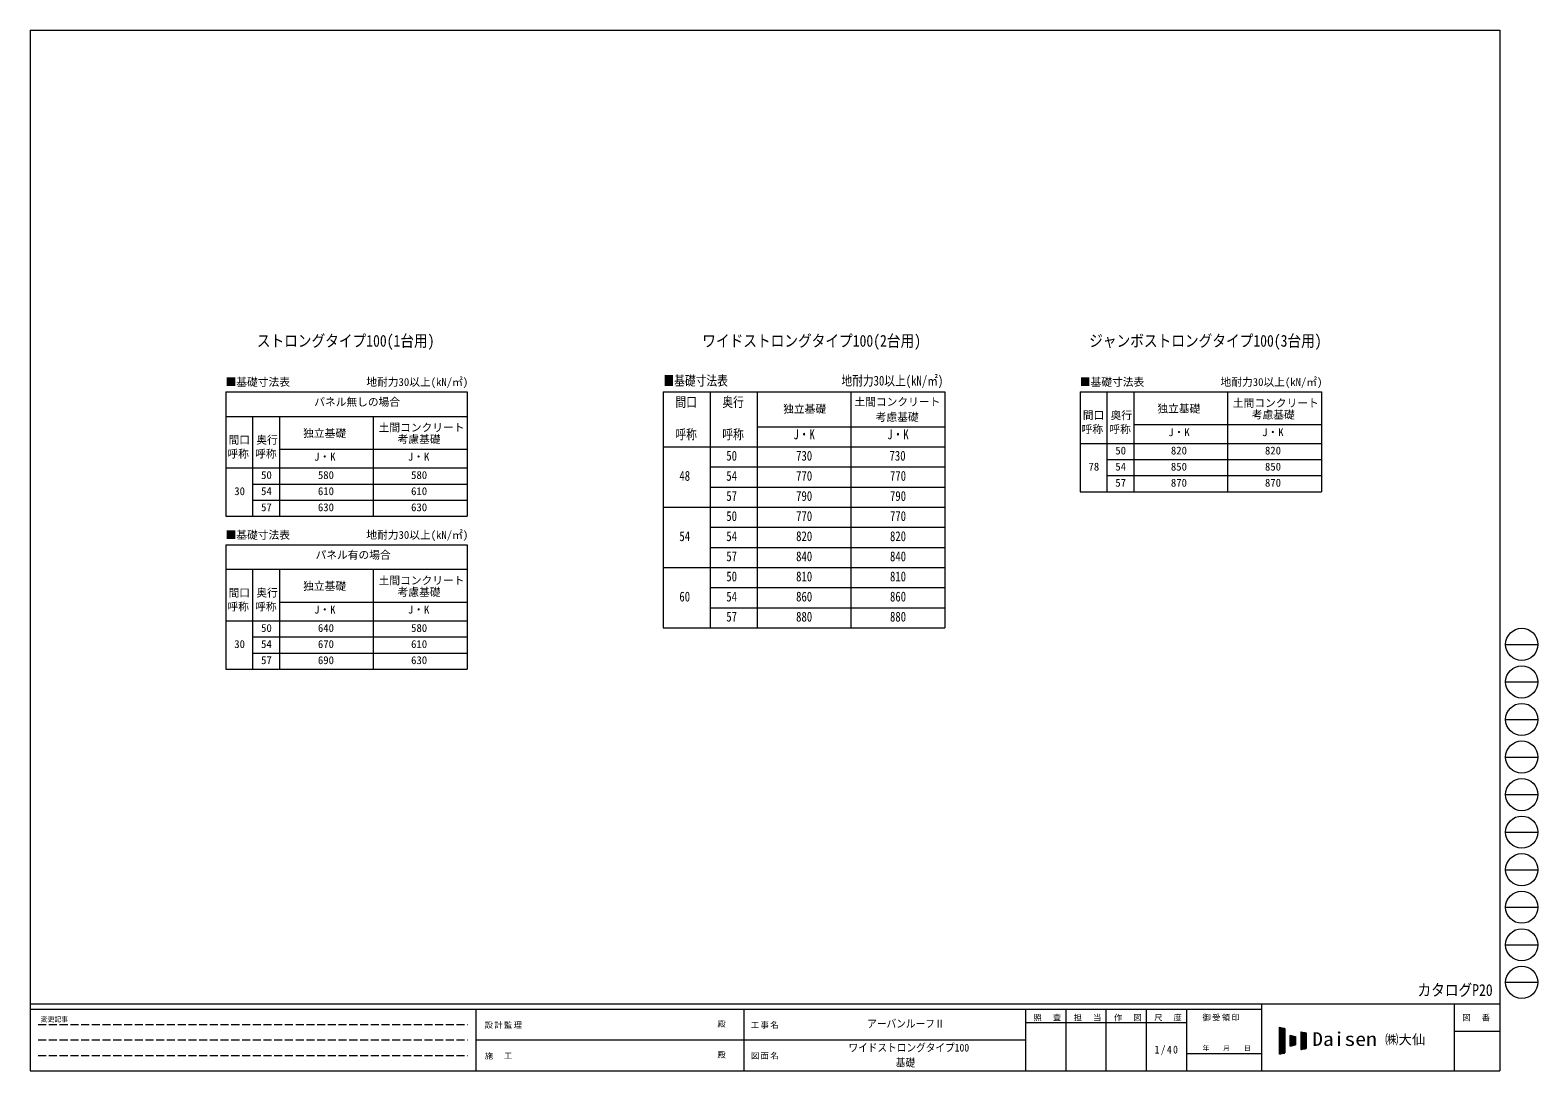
# Model space of a CAD drawing. Units: millimetres on the paper, with parts at other scales. Extents: x -281 to 281, y -194 to 194.
import ezdxf
from ezdxf.enums import TextEntityAlignment as Align

# ---------------------------------------------------------------- set-up
doc = ezdxf.new("R2010")
doc.units = ezdxf.units.MM
doc.linetypes.add('DASHED3', pattern=[4, 3, -1])
doc.layers.add('0-E_DET2', color=7, linetype='Continuous', lineweight=18)
doc.layers.add('F-0_240', color=7, linetype='Continuous', lineweight=9)
doc.styles.add('ＭＳ ゴシック', font='')
doc.styles.get('ＭＳ ゴシック').set_extended_font_data('MS Gothic')

msp = doc.modelspace()

# ---------------------------------------------------------------- linework, layer by layer
at = {"layer": '0-E_DET2'}
for p, q in [((-208.121, 59.127), (-118.121, 59.127)), ((-208.121, 59.127), (-208.121, 12.771)), ((-45.024, 59.127), (-45.024, 38.646)), ((-27.524, 59.127), (-27.524, 38.646)), ((-10.024, 59.127), (-10.024, 38.646)), ((24.976, 59.127), (24.976, 38.646)), ((110.38, 59.148), (110.38, 21.914)), ((110.38, 59.148), (200.38, 59.148)), ((130.38, 59.148), (130.38, 21.914)), ((-208.121, 50.005), (-118.121, 50.005)), ((-188.121, 50.005), (-188.121, 12.771)), ((-10.024, 46.146), (59.976, 46.146)), ((130.38, 46.922), (200.38, 46.922)), ((110.38, 39.914), (200.38, 39.914)), ((-188.121, 37.779), (-118.121, 37.779)), ((-45.024, 38.646), (59.976, 38.646)), ((-27.524, 38.646), (-27.524, -28.854)), ((-10.024, 38.646), (-10.024, -28.854)), ((24.976, 38.646), (24.976, -28.854)), ((24.976, 38.646), (24.976, -28.854)), ((59.976, 38.646), (59.976, -28.854)), ((120.38, 33.914), (200.38, 33.914)), ((-208.121, 30.771), (-118.121, 30.771)), ((-27.524, 31.146), (59.976, 31.146)), ((-198.121, 24.771), (-118.121, 24.771)), ((-27.524, 23.646), (59.976, 23.646)), ((120.38, 27.914), (200.38, 27.914)), ((-198.121, 18.771), (-118.121, 18.771)), ((110.38, 21.914), (200.38, 21.914)), ((-208.121, 12.771), (-118.121, 12.771)), ((-45.024, 16.146), (59.976, 16.146)), ((-27.524, 8.646), (59.976, 8.646)), ((-208.121, 2.116), (-118.121, 2.116)), ((-208.121, 2.116), (-208.121, -44.24)), ((-27.524, 1.146), (59.976, 1.146)), ((-208.121, -7.006), (-118.121, -7.006)), ((-188.121, -7.006), (-188.121, -44.24)), ((-45.024, -6.354), (59.976, -6.354)), ((-27.524, -13.854), (59.976, -13.854)), ((-188.121, -19.231), (-118.121, -19.231)), ((-27.524, -21.354), (59.976, -21.354)), ((-208.121, -26.24), (-118.121, -26.24)), ((-198.121, -32.24), (-118.121, -32.24)), ((-198.121, -38.24), (-118.121, -38.24)), ((-208.121, -44.24), (-118.121, -44.24))]:
    msp.add_line(p, q, dxfattribs=at)
at = {"layer": '0-E_DET2', "lineweight": 9}
for p, q in [((-118.121, 59.127), (-118.121, 12.771)), ((120.38, 59.148), (120.38, 21.914)), ((130.38, 59.148), (130.38, 21.914)), ((165.38, 59.148), (165.38, 21.914)), ((200.38, 59.148), (200.38, 21.914)), ((-198.121, 50.005), (-198.121, 12.771)), ((-188.121, 50.005), (-188.121, 12.771)), ((-153.121, 50.005), (-153.121, 12.771)), ((-118.121, 2.116), (-118.121, -44.24)), ((-198.121, -7.006), (-198.121, -44.24)), ((-188.121, -7.006), (-188.121, -44.24)), ((-153.121, -7.006), (-153.121, -44.24))]:
    msp.add_line(p, q, dxfattribs=at)
at = {"layer": '0-E_DET2'}
for points in [[(-45.024, 59.127), (59.976, 59.127), (59.976, 38.646)], [(-45.024, 38.646), (-45.024, -28.854), (59.976, -28.854)]]:
    msp.add_lwpolyline(points, dxfattribs=at)
at = {"layer": 'F-0_240', "color": 5}
for p, q in [((-281.069, 194), (-281.069, -194)), ((-281.069, 194), (266.931, 194)), ((266.931, 194), (266.931, -194)), ((-281.069, -169), (266.931, -169)), ((-281.069, -171), (178.04, -171)), ((-114.961, -171), (-114.961, -194)), ((-14.961, -171), (-14.961, -194)), ((90.039, -171), (90.039, -194)), ((105.039, -171), (105.039, -194)), ((120.039, -171), (120.039, -194)), ((135.039, -171), (135.039, -194)), ((150.039, -171), (150.039, -194)), ((178.04, -169), (178.04, -194)), ((249.931, -169), (249.931, -194)), ((90.039, -176), (150.039, -176)), ((249.931, -179.25), (266.931, -179.25)), ((-114.961, -182.5), (90.039, -182.5)), ((150.039, -187.5), (178.04, -187.5)), ((-281.069, -194), (266.931, -194))]:
    msp.add_line(p, q, dxfattribs=at)
at = {"layer": 'F-0_240', "color": 4}
for p, q in [((269.069, -35), (281.069, -35)), ((269.069, -49), (281.069, -49)), ((269.069, -63), (281.069, -63)), ((269.069, -77), (281.069, -77)), ((269.069, -91), (281.069, -91)), ((269.069, -105), (281.069, -105)), ((269.069, -119), (281.069, -119)), ((269.069, -133), (281.069, -133)), ((269.069, -147), (281.069, -147)), ((269.069, -161), (281.069, -161))]:
    msp.add_line(p, q, dxfattribs=at)
at = {"layer": 'F-0_240', "color": 4, "linetype": 'DASHED3'}
for p, q in [((-278.069, -176.75), (-117.961, -176.75)), ((-278.069, -182.5), (-117.961, -182.5)), ((-278.069, -188.25), (-117.961, -188.25))]:
    msp.add_line(p, q, dxfattribs=at)
at = {"layer": 'F-0_240'}
for p, q in [((184.705, -177.753), (186.705, -178.17)), ((184.705, -177.753), (184.705, -187.753)), ((184.705, -177.847), (185.157, -177.847)), ((184.705, -177.947), (185.637, -177.947)), ((184.705, -178.047), (186.117, -178.047)), ((184.705, -178.147), (186.597, -178.147)), ((184.705, -178.247), (186.705, -178.247)), ((184.705, -178.347), (186.705, -178.347)), ((184.705, -178.447), (186.705, -178.447)), ((184.705, -178.547), (186.705, -178.547)), ((184.705, -178.647), (186.705, -178.647)), ((184.705, -178.747), (186.705, -178.747)), ((184.705, -178.847), (186.705, -178.847)), ((184.705, -178.947), (186.705, -178.947)), ((184.705, -179.047), (186.705, -179.047)), ((184.705, -179.147), (186.705, -179.147)), ((184.705, -179.247), (186.705, -179.247)), ((184.705, -179.347), (186.705, -179.347)), ((184.705, -179.447), (186.705, -179.447)), ((184.705, -179.547), (186.705, -179.547)), ((184.705, -179.647), (186.705, -179.647)), ((184.705, -179.747), (186.705, -179.747)), ((184.705, -179.847), (186.705, -179.847)), ((184.764, -187.741), (184.764, -177.766)), ((184.864, -187.72), (184.864, -177.787)), ((184.964, -187.699), (184.964, -177.807)), ((185.064, -187.679), (185.064, -177.828)), ((185.164, -187.658), (185.164, -177.849)), ((185.264, -187.637), (185.264, -177.87)), ((185.364, -187.616), (185.364, -177.891)), ((185.464, -187.595), (185.464, -177.912)), ((185.564, -187.574), (185.564, -177.932)), ((185.664, -187.554), (185.664, -177.953)), ((185.764, -187.533), (185.764, -177.974)), ((185.864, -187.512), (185.864, -177.995)), ((185.964, -187.491), (185.964, -178.016)), ((186.064, -187.47), (186.064, -178.037)), ((186.164, -187.449), (186.164, -178.057)), ((186.264, -187.429), (186.264, -178.078)), ((186.364, -187.408), (186.364, -178.099)), ((186.464, -187.387), (186.464, -178.12)), ((186.564, -187.366), (186.564, -178.141)), ((186.664, -187.345), (186.664, -178.162)), ((186.705, -178.17), (186.705, -187.337)), ((192.705, -179.42), (194.705, -179.837)), ((192.705, -179.42), (192.705, -186.087)), ((192.705, -179.447), (192.837, -179.447)), ((192.705, -179.547), (193.317, -179.547)), ((192.705, -179.647), (193.797, -179.647)), ((192.705, -179.747), (194.277, -179.747)), ((192.705, -179.847), (194.705, -179.847)), ((192.764, -186.074), (192.764, -179.432)), ((192.864, -186.054), (192.864, -179.453)), ((192.964, -186.033), (192.964, -179.474)), ((193.064, -186.012), (193.064, -179.495)), ((193.164, -185.991), (193.164, -179.516)), ((193.264, -185.97), (193.264, -179.537)), ((193.364, -185.949), (193.364, -179.557)), ((193.464, -185.929), (193.464, -179.578)), ((193.564, -185.908), (193.564, -179.599)), ((193.664, -185.887), (193.664, -179.62)), ((193.764, -185.866), (193.764, -179.641)), ((193.864, -185.845), (193.864, -179.662)), ((193.964, -185.824), (193.964, -179.682)), ((194.064, -185.804), (194.064, -179.703)), ((194.164, -185.783), (194.164, -179.724)), ((194.264, -185.762), (194.264, -179.745)), ((194.364, -185.741), (194.364, -179.766)), ((194.464, -185.72), (194.464, -179.787)), ((194.564, -185.699), (194.564, -179.807)), ((194.664, -185.679), (194.664, -179.828)), ((194.705, -179.837), (194.705, -185.67)), ((184.705, -179.947), (186.705, -179.947)), ((184.705, -180.047), (186.705, -180.047)), ((184.705, -180.147), (186.705, -180.147)), ((184.705, -180.247), (186.705, -180.247)), ((184.705, -180.347), (186.705, -180.347)), ((184.705, -180.447), (186.705, -180.447)), ((184.705, -180.547), (186.705, -180.547)), ((184.705, -180.647), (186.705, -180.647)), ((184.705, -180.747), (186.705, -180.747)), ((184.705, -180.847), (186.705, -180.847)), ((184.705, -180.947), (186.705, -180.947)), ((184.705, -181.047), (186.705, -181.047)), ((184.705, -181.147), (186.705, -181.147)), ((184.705, -181.247), (186.705, -181.247)), ((184.705, -181.347), (186.705, -181.347)), ((184.705, -181.447), (186.705, -181.447)), ((184.705, -181.547), (186.705, -181.547)), ((184.705, -181.647), (186.705, -181.647)), ((184.705, -181.747), (186.705, -181.747)), ((184.705, -181.847), (186.705, -181.847)), ((184.705, -181.947), (186.705, -181.947)), ((184.705, -182.047), (186.705, -182.047)), ((184.705, -182.147), (186.705, -182.147)), ((184.705, -182.247), (186.705, -182.247)), ((184.705, -182.347), (186.705, -182.347)), ((184.705, -182.447), (186.705, -182.447)), ((184.705, -182.547), (186.705, -182.547)), ((184.705, -182.647), (186.705, -182.647)), ((184.705, -182.747), (186.705, -182.747)), ((184.705, -182.847), (186.705, -182.847)), ((184.705, -182.947), (186.705, -182.947)), ((184.705, -183.047), (186.705, -183.047)), ((184.705, -183.147), (186.705, -183.147)), ((184.705, -183.247), (186.705, -183.247)), ((184.705, -183.347), (186.705, -183.347)), ((184.705, -183.447), (186.705, -183.447)), ((184.705, -183.547), (186.705, -183.547)), ((184.705, -183.647), (186.705, -183.647)), ((184.705, -183.747), (186.705, -183.747)), ((184.705, -183.847), (186.705, -183.847)), ((184.705, -183.947), (186.705, -183.947)), ((184.705, -184.047), (186.705, -184.047)), ((184.705, -184.147), (186.705, -184.147)), ((184.705, -184.247), (186.705, -184.247)), ((184.705, -184.347), (186.705, -184.347)), ((184.705, -184.447), (186.705, -184.447)), ((184.705, -184.547), (186.705, -184.547)), ((184.705, -184.647), (186.705, -184.647)), ((184.705, -184.747), (186.705, -184.747)), ((184.705, -184.847), (186.705, -184.847)), ((184.705, -184.947), (186.705, -184.947)), ((184.705, -185.047), (186.705, -185.047)), ((184.705, -185.147), (186.705, -185.147)), ((184.705, -185.247), (186.705, -185.247)), ((184.705, -185.347), (186.705, -185.347)), ((184.705, -185.447), (186.705, -185.447)), ((188.705, -180.753), (190.705, -181.17)), ((188.705, -180.753), (188.705, -184.753)), ((188.705, -180.847), (189.157, -180.847)), ((188.705, -180.947), (189.637, -180.947)), ((188.705, -181.047), (190.117, -181.047)), ((188.705, -181.147), (190.597, -181.147)), ((188.705, -181.247), (190.705, -181.247)), ((188.705, -181.347), (190.705, -181.347)), ((188.705, -181.447), (190.705, -181.447)), ((188.705, -181.547), (190.705, -181.547)), ((188.705, -181.647), (190.705, -181.647)), ((188.705, -181.747), (190.705, -181.747)), ((188.705, -181.847), (190.705, -181.847)), ((188.705, -181.947), (190.705, -181.947)), ((188.705, -182.047), (190.705, -182.047)), ((188.705, -182.147), (190.705, -182.147)), ((188.705, -182.247), (190.705, -182.247)), ((188.705, -182.347), (190.705, -182.347)), ((188.705, -182.447), (190.705, -182.447)), ((188.705, -182.547), (190.705, -182.547)), ((188.705, -182.647), (190.705, -182.647)), ((188.705, -182.747), (190.705, -182.747)), ((188.705, -182.847), (190.705, -182.847)), ((188.705, -182.947), (190.705, -182.947)), ((188.705, -183.047), (190.705, -183.047)), ((188.705, -183.147), (190.705, -183.147)), ((188.705, -183.247), (190.705, -183.247)), ((188.705, -183.347), (190.705, -183.347)), ((188.705, -183.447), (190.705, -183.447)), ((188.705, -183.547), (190.705, -183.547)), ((188.705, -183.647), (190.705, -183.647)), ((188.705, -183.747), (190.705, -183.747)), ((188.705, -183.847), (190.705, -183.847)), ((188.705, -183.947), (190.705, -183.947)), ((188.705, -184.047), (190.705, -184.047)), ((188.705, -184.147), (190.705, -184.147)), ((188.705, -184.247), (190.705, -184.247)), ((188.705, -184.753), (190.705, -184.337)), ((188.705, -184.347), (190.653, -184.347)), ((188.705, -184.447), (190.173, -184.447)), ((188.705, -184.547), (189.693, -184.547)), ((188.705, -184.647), (189.213, -184.647)), ((188.705, -184.747), (188.733, -184.747)), ((188.764, -184.741), (188.764, -180.766)), ((188.864, -184.72), (188.864, -180.787)), ((188.964, -184.699), (188.964, -180.807)), ((189.064, -184.679), (189.064, -180.828)), ((189.164, -184.658), (189.164, -180.849)), ((189.264, -184.637), (189.264, -180.87)), ((189.364, -184.616), (189.364, -180.891)), ((189.464, -184.595), (189.464, -180.912)), ((189.564, -184.574), (189.564, -180.932)), ((189.664, -184.554), (189.664, -180.953)), ((189.764, -184.533), (189.764, -180.974)), ((189.864, -184.512), (189.864, -180.995)), ((189.964, -184.491), (189.964, -181.016)), ((190.064, -184.47), (190.064, -181.037)), ((190.164, -184.449), (190.164, -181.057)), ((190.264, -184.429), (190.264, -181.078)), ((190.364, -184.408), (190.364, -181.099)), ((190.464, -184.387), (190.464, -181.12)), ((190.564, -184.366), (190.564, -181.141)), ((190.664, -184.345), (190.664, -181.162)), ((190.705, -181.17), (190.705, -184.337)), ((192.705, -179.947), (194.705, -179.947)), ((192.705, -180.047), (194.705, -180.047)), ((192.705, -180.147), (194.705, -180.147)), ((192.705, -180.247), (194.705, -180.247)), ((192.705, -180.347), (194.705, -180.347)), ((192.705, -180.447), (194.705, -180.447)), ((192.705, -180.547), (194.705, -180.547)), ((192.705, -180.647), (194.705, -180.647)), ((192.705, -180.747), (194.705, -180.747)), ((192.705, -180.847), (194.705, -180.847)), ((192.705, -180.947), (194.705, -180.947)), ((192.705, -181.047), (194.705, -181.047)), ((192.705, -181.147), (194.705, -181.147)), ((192.705, -181.247), (194.705, -181.247)), ((192.705, -181.347), (194.705, -181.347)), ((192.705, -181.447), (194.705, -181.447)), ((192.705, -181.547), (194.705, -181.547)), ((192.705, -181.647), (194.705, -181.647)), ((192.705, -181.747), (194.705, -181.747)), ((192.705, -181.847), (194.705, -181.847)), ((192.705, -181.947), (194.705, -181.947)), ((192.705, -182.047), (194.705, -182.047)), ((192.705, -182.147), (194.705, -182.147)), ((192.705, -182.247), (194.705, -182.247)), ((192.705, -182.347), (194.705, -182.347)), ((192.705, -182.447), (194.705, -182.447)), ((192.705, -182.547), (194.705, -182.547)), ((192.705, -182.647), (194.705, -182.647)), ((192.705, -182.747), (194.705, -182.747)), ((192.705, -182.847), (194.705, -182.847)), ((192.705, -182.947), (194.705, -182.947)), ((192.705, -183.047), (194.705, -183.047)), ((192.705, -183.147), (194.705, -183.147)), ((192.705, -183.247), (194.705, -183.247)), ((192.705, -183.347), (194.705, -183.347)), ((192.705, -183.447), (194.705, -183.447)), ((192.705, -183.547), (194.705, -183.547)), ((192.705, -183.647), (194.705, -183.647)), ((192.705, -183.747), (194.705, -183.747)), ((192.705, -183.847), (194.705, -183.847)), ((192.705, -183.947), (194.705, -183.947)), ((192.705, -184.047), (194.705, -184.047)), ((192.705, -184.147), (194.705, -184.147)), ((192.705, -184.247), (194.705, -184.247)), ((192.705, -184.347), (194.705, -184.347)), ((192.705, -184.447), (194.705, -184.447)), ((192.705, -184.547), (194.705, -184.547)), ((192.705, -184.647), (194.705, -184.647)), ((192.705, -184.747), (194.705, -184.747)), ((192.705, -184.847), (194.705, -184.847)), ((192.705, -184.947), (194.705, -184.947)), ((192.705, -185.047), (194.705, -185.047)), ((192.705, -185.147), (194.705, -185.147)), ((192.705, -185.247), (194.705, -185.247)), ((192.705, -185.347), (194.705, -185.347)), ((192.705, -185.447), (194.705, -185.447)), ((184.705, -185.547), (186.705, -185.547)), ((184.705, -185.647), (186.705, -185.647)), ((184.705, -185.747), (186.705, -185.747)), ((184.705, -185.847), (186.705, -185.847)), ((184.705, -185.947), (186.705, -185.947)), ((184.705, -186.047), (186.705, -186.047)), ((184.705, -186.147), (186.705, -186.147)), ((184.705, -186.247), (186.705, -186.247)), ((184.705, -186.347), (186.705, -186.347)), ((184.705, -186.447), (186.705, -186.447)), ((184.705, -186.547), (186.705, -186.547)), ((184.705, -186.647), (186.705, -186.647)), ((184.705, -186.747), (186.705, -186.747)), ((184.705, -186.847), (186.705, -186.847)), ((184.705, -186.947), (186.705, -186.947)), ((184.705, -187.047), (186.705, -187.047)), ((184.705, -187.147), (186.705, -187.147)), ((184.705, -187.247), (186.705, -187.247)), ((186.705, -187.337), (184.705, -187.753)), ((184.705, -187.347), (186.653, -187.347)), ((184.705, -187.447), (186.173, -187.447)), ((184.705, -187.547), (185.693, -187.547)), ((184.705, -187.647), (185.213, -187.647)), ((184.705, -187.747), (184.733, -187.747)), ((192.705, -185.547), (194.705, -185.547)), ((192.705, -185.647), (194.705, -185.647)), ((194.705, -185.67), (192.705, -186.087)), ((192.705, -185.747), (194.333, -185.747)), ((192.705, -185.847), (193.853, -185.847)), ((192.705, -185.947), (193.373, -185.947)), ((192.705, -186.047), (192.893, -186.047))]:
    msp.add_line(p, q, dxfattribs=at)
at = {"layer": 'F-0_240', "color": 4}
for centre in [(275.068, -35), (275.068, -49), (275.068, -63), (275.068, -77), (275.068, -91), (275.068, -105), (275.068, -119), (275.068, -133), (275.068, -147), (275.068, -161)]:
    msp.add_circle(centre, 6, dxfattribs=at)

# ---------------------------------------------------------------- texts
at = {"layer": '0-E_DET2', "style": 'ＭＳ ゴシック'}
for s, p in [('■基礎寸法表', (-208.199, 60.473)), ('地耐力30以上(kN/㎡)', (-155.723, 60.473)), ('■基礎寸法表', (110.302, 60.473)), ('地耐力30以上(kN/㎡)', (162.777, 60.473)), ('パネル無しの場合', (-175.158, 53.023)), ('土間コンクリート', (26.277, 53.076)), ('土間コンクリート', (167.359, 52.634)), ('独立基礎', (-0.303, 50.466)), ('考慮基礎', (34.211, 47.419)), ('間口', (111.403, 48.05)), ('奥行', (121.747, 48.05)), ('独立基礎', (139.218, 50.545)), ('考慮基礎', (174.421, 48.297)), ('独立基礎', (-179.282, 41.402)), ('土間コンクリート', (-151.141, 43.491)), ('呼称', (110.983, 42.858)), ('呼称', (121.327, 42.858)), ('J・K', (143.274, 41.754)), ('J・K', (178.274, 41.754)), ('間口', (-207.097, 38.907)), ('奥行', (-196.753, 38.907)), ('考慮基礎', (-144.079, 39.154)), ('呼称', (-207.517, 33.715)), ('呼称', (-197.174, 33.715)), ('J・K', (-175.226, 32.611)), ('J・K', (-140.226, 32.611)), ('50', (123.536, 34.914)), ('820', (144.255, 34.914)), ('820', (179.328, 34.914)), ('50', (-194.964, 25.771)), ('580', (-173.783, 25.771)), ('580', (-139.037, 25.771)), ('78', (113.536, 28.914)), ('54', (123.536, 28.914)), ('850', (144.255, 28.914)), ('850', (179.328, 28.914)), ('30', (-204.964, 19.771)), ('54', (-194.964, 19.771)), ('610', (-173.783, 19.771)), ('610', (-139.037, 19.771)), ('57', (123.536, 22.914)), ('870', (144.255, 22.914)), ('870', (179.328, 22.914)), ('57', (-194.964, 13.771)), ('630', (-173.783, 13.771)), ('630', (-139.037, 13.771)), ('■基礎寸法表', (-208.199, 3.462)), ('地耐力30以上(kN/㎡)', (-155.723, 3.462)), ('パネル有の場合', (-174.658, -3.988)), ('土間コンクリート', (-151.141, -13.52)), ('間口', (-207.097, -18.103)), ('奥行', (-196.753, -18.103)), ('独立基礎', (-179.282, -15.609)), ('考慮基礎', (-144.079, -17.856)), ('呼称', (-207.517, -23.296)), ('呼称', (-197.174, -23.296)), ('J・K', (-175.226, -24.4)), ('J・K', (-140.226, -24.4)), ('50', (-194.964, -31.24)), ('640', (-173.783, -31.24)), ('580', (-139.037, -31.24)), ('30', (-204.964, -37.24)), ('54', (-194.964, -37.24)), ('670', (-173.783, -37.24)), ('610', (-139.037, -37.24)), ('57', (-194.964, -43.24)), ('690', (-173.783, -43.24)), ('630', (-139.037, -43.24))]:
    msp.add_text(s, height=2.933, dxfattribs=at).set_placement(p, align=Align.BOTTOM_LEFT)
at = {"layer": '0-E_DET2', "style": 'ＭＳ ゴシック', "width": 0.8}
for s, p in [('■基礎寸法表', (-44.939, 60.386)), ('地耐力30以上(kN/㎡)', (21.404, 60.386)), ('間口', (-40.484, 52.408)), ('奥行', (-22.984, 52.408)), ('呼称', (-40.484, 40.365)), ('呼称', (-22.984, 40.365)), ('J・K', (3.494, 40.365)), ('J・K', (38.494, 40.365)), ('50', (-21.509, 32.396)), ('730', (4.521, 32.396)), ('730', (39.34, 32.396)), ('48', (-39.009, 24.896)), ('54', (-21.509, 24.896)), ('770', (4.521, 24.896)), ('770', (39.521, 24.896)), ('57', (-21.509, 17.396)), ('790', (4.521, 17.396)), ('790', (39.521, 17.396)), ('50', (-21.509, 9.896)), ('770', (4.521, 9.896)), ('770', (39.521, 9.896)), ('54', (-39.009, 2.396)), ('54', (-21.509, 2.396)), ('820', (4.521, 2.396)), ('820', (39.521, 2.396)), ('57', (-21.509, -5.104)), ('840', (4.521, -5.104)), ('840', (39.521, -5.104)), ('50', (-21.509, -12.604)), ('810', (4.521, -12.604)), ('810', (39.521, -12.604)), ('60', (-39.009, -20.104)), ('54', (-21.509, -20.104)), ('860', (4.521, -20.104)), ('860', (39.521, -20.104)), ('57', (-21.509, -27.604)), ('880', (4.521, -27.604)), ('880', (39.521, -27.604))]:
    msp.add_text(s, height=3.666, dxfattribs=at).set_placement(p, align=Align.BOTTOM_LEFT)
at = {"layer": 'F-0_240', "style": 'ＭＳ ゴシック'}
for s, height, width, p in [('ストロングタイプ100(1台用)', 4.399, 0.85, (-196.564, 74.66)), ('ワイドストロングタイプ100(2台用)', 4.399, 0.85, (-30.477, 74.66)), ('ジャンボストロングタイプ100(3台用)', 4.399, 0.85, (113.791, 74.66)), ('カタログP20', 4.399, 0.85, (236.191, -167.393)), ('アーバンルーフⅡ', 2.933, 0.9, (31.039, -178.75)), ('Daisen', 5.132, 1.15, (196.934, -186.253)), ('ワイドストロングタイプ100', 2.933, 0.9, (24.039, -187.696)), ('基礎', 2.933, 0.9, (41.686, -193.283))]:
    msp.add_text(s, height=height, dxfattribs=dict(at, width=width)).set_placement(p, align=Align.BOTTOM_LEFT)
for s, height, p in [('変更記事', 1.833, (-277.161, -176.25)), ('殿', 2.199, (-24.818, -178.25)), ('年\u3000\u3000月\u3000\u3000日', 1.833, (156.04, -187)), ('㈱大仙\u3000', 3.666, (224.114, -185.253)), ('殿', 2.199, (-24.818, -189.75))]:
    msp.add_text(s, height=height, dxfattribs=at).set_placement(p, align=Align.BOTTOM_LEFT)
at = {"layer": 'F-0_240', "attachment_point": 7, "style": 'ＭＳ ゴシック'}
for s, insert, char_height in [('\\T1.17;照\u3000査', (93.04, -175.5), 2.199), ('\\T1.17;担\u3000当', (108.04, -175.5), 2.199), ('\\T1.17;作\u3000図', (123.039, -175.5), 2.199), ('\\T1.17;尺\u3000度', (138.04, -175.5), 2.199), ('\\T1.17;御受領印', (156.039, -175.5), 2.199), ('\\T1.17;図\u3000番', (252.931, -175.5), 2.199), ('\\T1.17;設計監理', (-111.583, -178.25), 2.199), ('\\T1.17;工事名', (-12.324, -178.25), 2.199), ('\\T1.28;\\W0.9;1/40', (138.164, -188.25), 2.933), ('\\T1.17;施\u3000工', (-111.583, -189.75), 2.199), ('\\T1.17;図面名', (-12.324, -189.75), 2.199)]:
    msp.add_mtext(s, dxfattribs=dict(at, insert=insert, char_height=char_height))

doc.saveas('drawing.dxf')
